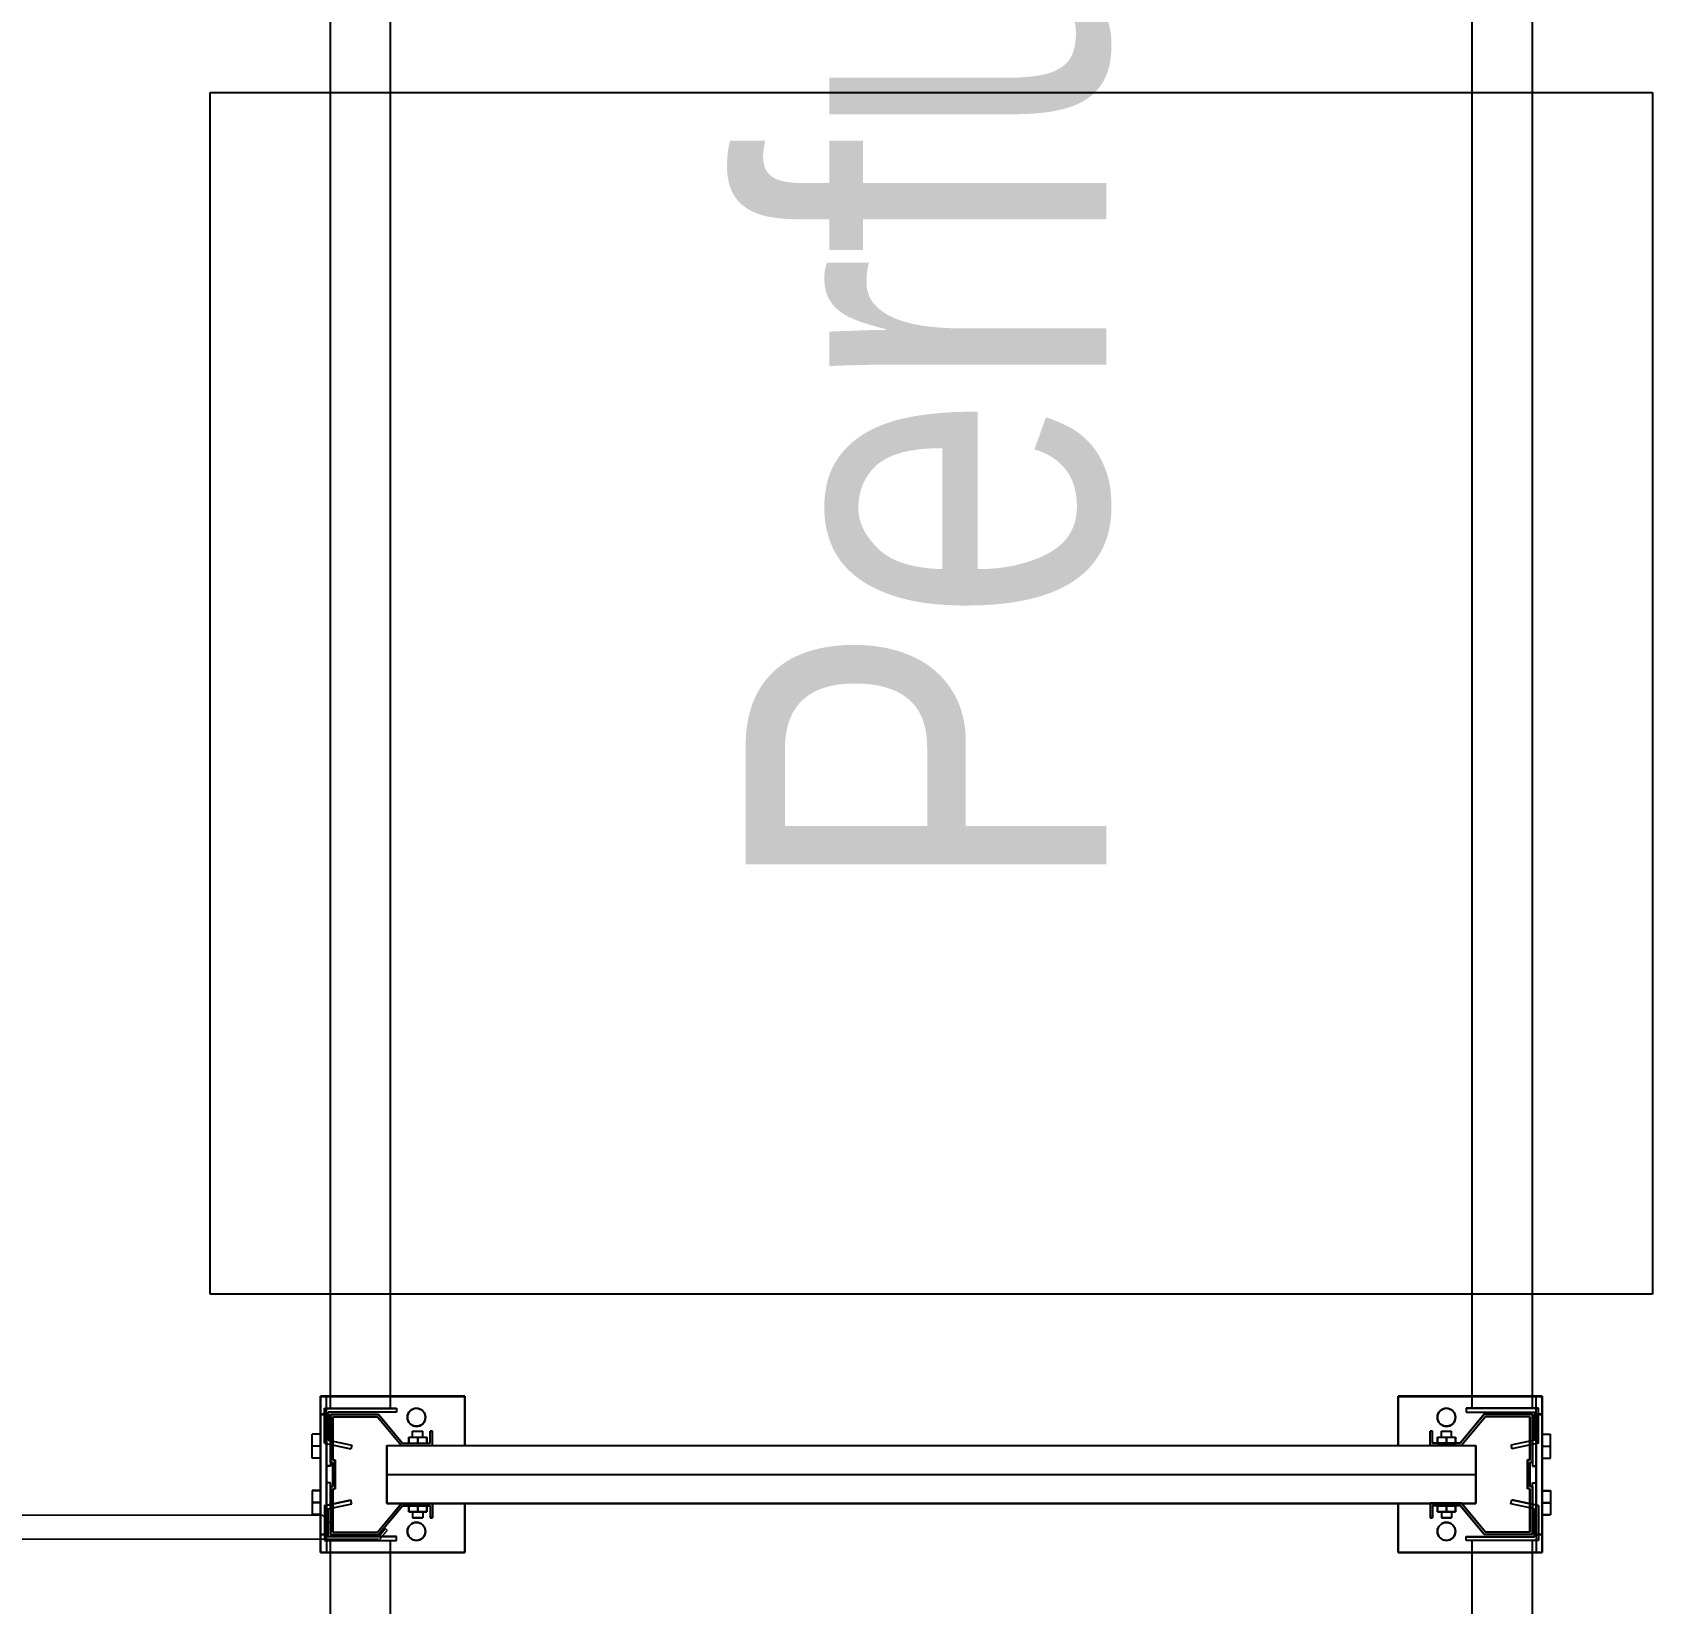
# Model space of a CAD drawing. Header units: metres. Extents: x 0 to 8715937, y -236336 to 216.
# Drawn here: x 116.675 to 118.023, y 82.687 to 83.994 of the extents above; entities that cross this region are included whole.
import ezdxf

# ---------------------------------------------------------------- set-up
doc = ezdxf.new("R2010")
doc.units = ezdxf.units.M
doc.header["$MEASUREMENT"] = 0
for name, color, linetype in [('0-BLOCK-EQUIPAMIENTO', 7, 'Continuous'), ('AAA BAST', 5, 'Continuous'), ('AAA CONECT', 3, 'Continuous'), ('AAA LARG', 1, 'Continuous'), ('AAA PALLETS', 7, 'Continuous'), ('TEXTO', 7, 'Continuous')]:
    doc.layers.add(name, color=color, linetype=linetype)
doc.styles.add('AR', font='arial.ttf')

# ---------------------------------------------------------------- blocks, each defined once
blk = doc.blocks.new('1A MODULO SIMPLE')
at = {"layer": 'AAA BAST'}
for points in [[(-2.1307, 1.015), (-2.1307, 1.017), (-2.1407, 1.017), (-2.1407, 1.04), (-2.1167, 1.06), (-2.1167, 1.1), (-2.1567, 1.1), (-2.1567, 1.098), (-2.1767, 1.098), (-2.1767, 1.1), (-2.2167, 1.1), (-2.2167, 1.06), (-2.1927, 1.04), (-2.1927, 1.017), (-2.2027, 1.017), (-2.2027, 1.015), (-2.1907, 1.015), (-2.1907, 1.0409), (-2.2147, 1.0609), (-2.2147, 1.098), (-2.1787, 1.098), (-2.1787, 1.096), (-2.1547, 1.096), (-2.1547, 1.098), (-2.1187, 1.098), (-2.1187, 1.0609), (-2.1427, 1.0409), (-2.1427, 1.015)], [(0.1973, 1.015), (0.1973, 1.017), (0.2073, 1.017), (0.2073, 1.04), (0.1833, 1.06), (0.1833, 1.1), (0.2233, 1.1), (0.2233, 1.098), (0.2433, 1.098), (0.2433, 1.1), (0.2833, 1.1), (0.2833, 1.06), (0.2593, 1.04), (0.2593, 1.017), (0.2693, 1.017), (0.2693, 1.015), (0.2573, 1.015), (0.2573, 1.0409), (0.2813, 1.0609), (0.2813, 1.098), (0.2453, 1.098), (0.2453, 1.096), (0.2213, 1.096), (0.2213, 1.098), (0.1853, 1.098), (0.1853, 1.0609), (0.2093, 1.0409), (0.2093, 1.015)], [(-2.1307, 0.185), (-2.1307, 0.183), (-2.1407, 0.183), (-2.1407, 0.16), (-2.1167, 0.14), (-2.1167, 0.1), (-2.1567, 0.1), (-2.1567, 0.102), (-2.1767, 0.102), (-2.1767, 0.1), (-2.2167, 0.1), (-2.2167, 0.14), (-2.1927, 0.16), (-2.1927, 0.183), (-2.2027, 0.183), (-2.2027, 0.185), (-2.1907, 0.185), (-2.1907, 0.1591), (-2.2147, 0.1391), (-2.2147, 0.102), (-2.1787, 0.102), (-2.1787, 0.104), (-2.1547, 0.104), (-2.1547, 0.102), (-2.1187, 0.102), (-2.1187, 0.1391), (-2.1427, 0.1591), (-2.1427, 0.185)], [(0.1973, 0.185), (0.1973, 0.183), (0.2073, 0.183), (0.2073, 0.16), (0.1833, 0.14), (0.1833, 0.1), (0.2233, 0.1), (0.2233, 0.102), (0.2433, 0.102), (0.2433, 0.1), (0.2833, 0.1), (0.2833, 0.14), (0.2593, 0.16), (0.2593, 0.183), (0.2693, 0.183), (0.2693, 0.185), (0.2573, 0.185), (0.2573, 0.1591), (0.2813, 0.1391), (0.2813, 0.102), (0.2453, 0.102), (0.2453, 0.104), (0.2213, 0.104), (0.2213, 0.102), (0.1853, 0.102), (0.1853, 0.1391), (0.2093, 0.1591), (0.2093, 0.185)]]:
    blk.add_hatch(color=251, dxfattribs=at).paths.add_polyline_path(points)
at = {"layer": 'AAA BAST', "color": 251}
for p, q in [((-2.2167, 1.1082), (-2.2317, 1.1082)), ((-2.2317, 1.1082), (-2.2317, 0.9882)), ((-2.1167, 1.1082), (-2.2167, 1.1082)), ((-2.2167, 1.1082), (-2.2167, 1.1032)), ((-2.1802, 1.1152), (-2.2002, 1.1152)), ((-2.2002, 1.1082), (-2.2002, 1.1152)), ((-2.1902, 1.1082), (-2.1902, 1.1152)), ((-2.1802, 1.1082), (-2.1802, 1.1152)), ((-2.1532, 1.1152), (-2.1332, 1.1152)), ((-2.1532, 1.1082), (-2.1532, 1.1152)), ((-2.1432, 1.1082), (-2.1432, 1.1152)), ((-2.1332, 1.1082), (-2.1332, 1.1152)), ((-2.1167, 1.1032), (-2.1167, 1.1082)), ((-2.1017, 1.1082), (-2.1167, 1.1082)), ((-2.1017, 0.9882), (-2.1017, 1.1082)), ((0.1683, 0.9882), (0.1683, 1.1082)), ((0.1683, 1.1082), (0.1833, 1.1082)), ((0.1833, 1.1032), (0.1833, 1.1082)), ((0.1833, 1.1082), (0.2833, 1.1082)), ((0.2198, 1.1152), (0.1998, 1.1152)), ((0.1998, 1.1082), (0.1998, 1.1152)), ((0.2098, 1.1082), (0.2098, 1.1152)), ((0.2198, 1.1082), (0.2198, 1.1152)), ((0.2468, 1.1152), (0.2668, 1.1152)), ((0.2468, 1.1082), (0.2468, 1.1152)), ((0.2568, 1.1082), (0.2568, 1.1152)), ((0.2668, 1.1082), (0.2668, 1.1152)), ((0.2833, 1.1082), (0.2833, 1.1032)), ((0.2833, 1.1082), (0.2983, 1.1082)), ((0.2983, 1.1082), (0.2983, 0.9882)), ((-2.2167, 1.1032), (-2.2317, 1.1032)), ((-2.2167, 1.1032), (-2.1167, 1.1032)), ((-2.1767, 1.1), (-2.2167, 1.1)), ((-2.2167, 1.1), (-2.2167, 1.06)), ((-2.2147, 1.098), (-2.2147, 1.0609)), ((-2.1787, 1.098), (-2.2147, 1.098)), ((-2.2067, 1.1), (-2.2067, 1.1032)), ((-2.2067, 1.1032), (-2.1737, 1.1032)), ((-2.1787, 1.098), (-2.1787, 1.096)), ((-2.1547, 1.096), (-2.1787, 1.096)), ((-2.1767, 1.1), (-2.1767, 1.098)), ((-2.1767, 1.1), (-2.1737, 1.1)), ((-2.1567, 1.098), (-2.1767, 1.098)), ((-2.1737, 1.1), (-2.1737, 1.1032)), ((-2.1597, 1.1), (-2.1597, 1.1032)), ((-2.1567, 1.1), (-2.1597, 1.1)), ((-2.1167, 1.1), (-2.1567, 1.1)), ((-2.1567, 1.1), (-2.1567, 1.098)), ((-2.1187, 1.098), (-2.1547, 1.098)), ((-2.1547, 1.098), (-2.1547, 1.096)), ((-2.1267, 1.1), (-2.1267, 1.1032)), ((-2.1187, 1.098), (-2.1187, 1.0609)), ((-2.1167, 1.1032), (-2.1017, 1.1032)), ((-2.1167, 1.1), (-2.1167, 1.06)), ((0.1833, 1.1032), (0.1683, 1.1032)), ((0.2833, 1.1032), (0.1833, 1.1032)), ((0.1833, 1.1), (0.2233, 1.1)), ((0.1833, 1.1), (0.1833, 1.06)), ((0.1853, 1.098), (0.1853, 1.0609)), ((0.1853, 1.098), (0.2213, 1.098)), ((0.1933, 1.1), (0.1933, 1.1032)), ((0.2213, 1.098), (0.2213, 1.096)), ((0.2213, 1.096), (0.2453, 1.096)), ((0.2233, 1.1), (0.2233, 1.098)), ((0.2233, 1.1), (0.2263, 1.1)), ((0.2233, 1.098), (0.2433, 1.098)), ((0.2263, 1.1), (0.2263, 1.1032)), ((0.2403, 1.1), (0.2403, 1.1032)), ((0.2733, 1.1032), (0.2403, 1.1032)), ((0.2433, 1.1), (0.2403, 1.1)), ((0.2433, 1.1), (0.2833, 1.1)), ((0.2433, 1.1), (0.2433, 1.098)), ((0.2453, 1.098), (0.2813, 1.098)), ((0.2453, 1.098), (0.2453, 1.096)), ((0.2733, 1.1), (0.2733, 1.1032)), ((0.2813, 1.098), (0.2813, 1.0609)), ((0.2833, 1.1032), (0.2983, 1.1032)), ((0.2833, 1.1), (0.2833, 1.06)), ((-2.2167, 1.06), (-2.1927, 1.04)), ((-2.2147, 1.0609), (-2.1907, 1.0409)), ((-2.1907, 1.053), (-2.1667, 1.053)), ((-2.1907, 0.147), (-2.1907, 1.053)), ((-2.1667, 1.053), (-2.1427, 1.053)), ((-2.1667, 0.147), (-2.1667, 1.053)), ((-2.1187, 1.0609), (-2.1427, 1.0409)), ((-2.1427, 0.147), (-2.1427, 1.053)), ((-2.1167, 1.06), (-2.1407, 1.04)), ((0.1833, 1.06), (0.2073, 1.04)), ((0.1853, 1.0609), (0.2093, 1.0409)), ((0.2333, 1.053), (0.2093, 1.053)), ((0.2093, 0.147), (0.2093, 1.053)), ((0.2573, 1.053), (0.2333, 1.053)), ((0.2333, 0.147), (0.2333, 1.053)), ((0.2813, 1.0609), (0.2573, 1.0409)), ((0.2573, 0.147), (0.2573, 1.053)), ((0.2833, 1.06), (0.2593, 1.04)), ((-2.1927, 1.04), (-2.1927, 1.017)), ((-2.1907, 1.0409), (-2.1907, 1.015)), ((-2.1427, 1.0409), (-2.1427, 1.015)), ((-2.1407, 1.04), (-2.1407, 1.017)), ((0.2073, 1.04), (0.2073, 1.017)), ((0.2093, 1.0409), (0.2093, 1.015)), ((0.2573, 1.0409), (0.2573, 1.015)), ((0.2593, 1.04), (0.2593, 1.017)), ((-2.1927, 1.036), (-2.1977, 1.036)), ((-2.1977, 1.021), (-2.1977, 1.036)), ((-2.1927, 1.0285), (-2.1977, 1.0285)), ((-2.1357, 1.036), (-2.1407, 1.036)), ((-2.1407, 1.021), (-2.1407, 1.036)), ((-2.1357, 1.0285), (-2.1407, 1.0285)), ((-2.1357, 1.021), (-2.1357, 1.036)), ((-2.1357, 1.0328), (-2.1307, 1.0328)), ((-2.1307, 1.0243), (-2.1307, 1.0328)), ((0.2023, 1.0328), (0.1973, 1.0328)), ((0.1973, 1.0243), (0.1973, 1.0328)), ((0.2023, 1.036), (0.2073, 1.036)), ((0.2023, 1.021), (0.2023, 1.036)), ((0.2023, 1.0285), (0.2073, 1.0285)), ((0.2073, 1.021), (0.2073, 1.036)), ((0.2593, 1.036), (0.2643, 1.036)), ((0.2593, 1.0285), (0.2643, 1.0285)), ((0.2643, 1.021), (0.2643, 1.036)), ((-2.1927, 1.017), (-2.2027, 1.017)), ((-2.2027, 1.017), (-2.2027, 1.015)), ((-2.1907, 1.015), (-2.2027, 1.015)), ((-2.1927, 1.021), (-2.1977, 1.021)), ((-2.1427, 1.015), (-2.1307, 1.015)), ((-2.1357, 1.021), (-2.1407, 1.021)), ((-2.1407, 1.017), (-2.1307, 1.017)), ((-2.1357, 1.0243), (-2.1307, 1.0243)), ((-2.1307, 1.015), (-2.1307, 1.017)), ((0.2023, 1.0243), (0.1973, 1.0243)), ((0.2073, 1.017), (0.1973, 1.017)), ((0.1973, 1.015), (0.1973, 1.017)), ((0.2093, 1.015), (0.1973, 1.015)), ((0.2023, 1.021), (0.2073, 1.021)), ((0.2573, 1.015), (0.2693, 1.015)), ((0.2593, 1.021), (0.2643, 1.021)), ((0.2593, 1.017), (0.2693, 1.017)), ((0.2693, 1.017), (0.2693, 1.015)), ((-2.2317, 0.9882), (-2.1907, 0.9882)), ((-2.1427, 0.9882), (-2.1017, 0.9882)), ((0.2093, 0.9882), (0.1683, 0.9882)), ((0.2983, 0.9882), (0.2573, 0.9882)), ((-2.2317, 0.0918), (-2.2317, 0.2118)), ((-2.2317, 0.2118), (-2.1907, 0.2118)), ((-2.1427, 0.2118), (-2.1017, 0.2118)), ((-2.1017, 0.2118), (-2.1017, 0.0918)), ((0.2093, 0.2118), (0.1683, 0.2118)), ((0.1683, 0.2118), (0.1683, 0.0918)), ((0.2983, 0.2118), (0.2573, 0.2118)), ((0.2983, 0.0918), (0.2983, 0.2118)), ((-2.1907, 0.185), (-2.2027, 0.185)), ((-2.2027, 0.183), (-2.2027, 0.185)), ((-2.1927, 0.183), (-2.2027, 0.183)), ((-2.1927, 0.1801), (-2.1977, 0.1801)), ((-2.1977, 0.1651), (-2.1977, 0.1801)), ((-2.1927, 0.16), (-2.1927, 0.183)), ((-2.1907, 0.1591), (-2.1907, 0.185)), ((-2.1427, 0.1591), (-2.1427, 0.185)), ((-2.1427, 0.185), (-2.1307, 0.185)), ((-2.1407, 0.16), (-2.1407, 0.183)), ((-2.1407, 0.183), (-2.1307, 0.183)), ((-2.1357, 0.1801), (-2.1407, 0.1801)), ((-2.1407, 0.1651), (-2.1407, 0.1801)), ((-2.1357, 0.1651), (-2.1357, 0.1801)), ((-2.1357, 0.1768), (-2.1307, 0.1768)), ((-2.1307, 0.185), (-2.1307, 0.183)), ((-2.1307, 0.1683), (-2.1307, 0.1768)), ((0.2093, 0.185), (0.1973, 0.185)), ((0.1973, 0.185), (0.1973, 0.183)), ((0.2073, 0.183), (0.1973, 0.183)), ((0.2023, 0.1768), (0.1973, 0.1768)), ((0.1973, 0.1683), (0.1973, 0.1768)), ((0.2023, 0.1801), (0.2073, 0.1801)), ((0.2023, 0.1651), (0.2023, 0.1801)), ((0.2073, 0.16), (0.2073, 0.183)), ((0.2073, 0.1651), (0.2073, 0.1801)), ((0.2093, 0.1591), (0.2093, 0.185)), ((0.2573, 0.1591), (0.2573, 0.185)), ((0.2573, 0.185), (0.2693, 0.185)), ((0.2593, 0.16), (0.2593, 0.183)), ((0.2593, 0.183), (0.2693, 0.183)), ((0.2593, 0.1801), (0.2643, 0.1801)), ((0.2643, 0.1651), (0.2643, 0.1801)), ((0.2693, 0.183), (0.2693, 0.185)), ((-2.1927, 0.1726), (-2.1977, 0.1726)), ((-2.1927, 0.1651), (-2.1977, 0.1651)), ((-2.1357, 0.1726), (-2.1407, 0.1726)), ((-2.1357, 0.1651), (-2.1407, 0.1651)), ((-2.1357, 0.1683), (-2.1307, 0.1683)), ((0.2023, 0.1683), (0.1973, 0.1683)), ((0.2023, 0.1726), (0.2073, 0.1726)), ((0.2023, 0.1651), (0.2073, 0.1651)), ((0.2593, 0.1726), (0.2643, 0.1726)), ((0.2593, 0.1651), (0.2643, 0.1651)), ((-2.2167, 0.14), (-2.1927, 0.16)), ((-2.2147, 0.1391), (-2.1907, 0.1591)), ((-2.1187, 0.1391), (-2.1427, 0.1591)), ((-2.1167, 0.14), (-2.1407, 0.16)), ((0.1833, 0.14), (0.2073, 0.16)), ((0.1853, 0.1391), (0.2093, 0.1591)), ((0.2813, 0.1391), (0.2573, 0.1591)), ((0.2833, 0.14), (0.2593, 0.16)), ((-2.2167, 0.1), (-2.2167, 0.14)), ((-2.2147, 0.102), (-2.2147, 0.1391)), ((-2.1907, 0.147), (-2.1667, 0.147)), ((-2.1667, 0.147), (-2.1427, 0.147)), ((-2.1187, 0.102), (-2.1187, 0.1391)), ((-2.1167, 0.1), (-2.1167, 0.14)), ((0.1833, 0.1), (0.1833, 0.14)), ((0.1853, 0.102), (0.1853, 0.1391)), ((0.2333, 0.147), (0.2093, 0.147)), ((0.2573, 0.147), (0.2333, 0.147)), ((0.2813, 0.102), (0.2813, 0.1391)), ((0.2833, 0.1), (0.2833, 0.14)), ((-2.2167, 0.0968), (-2.2317, 0.0968)), ((-2.1767, 0.1), (-2.2167, 0.1)), ((-2.2167, 0.0968), (-2.1167, 0.0968)), ((-2.2167, 0.0918), (-2.2167, 0.0968)), ((-2.1787, 0.102), (-2.2147, 0.102)), ((-2.2067, 0.1), (-2.2067, 0.0968)), ((-2.2067, 0.0968), (-2.1737, 0.0968)), ((-2.1787, 0.102), (-2.1787, 0.104)), ((-2.1547, 0.104), (-2.1787, 0.104)), ((-2.1567, 0.102), (-2.1767, 0.102)), ((-2.1767, 0.1), (-2.1767, 0.102)), ((-2.1767, 0.1), (-2.1737, 0.1)), ((-2.1737, 0.1), (-2.1737, 0.0968)), ((-2.1597, 0.1), (-2.1597, 0.0968)), ((-2.1567, 0.1), (-2.1597, 0.1)), ((-2.1567, 0.1), (-2.1567, 0.102)), ((-2.1167, 0.1), (-2.1567, 0.1)), ((-2.1547, 0.102), (-2.1547, 0.104)), ((-2.1187, 0.102), (-2.1547, 0.102)), ((-2.1267, 0.1), (-2.1267, 0.0968)), ((-2.1167, 0.0968), (-2.1167, 0.0918)), ((-2.1167, 0.0968), (-2.1017, 0.0968)), ((0.1833, 0.0968), (0.1683, 0.0968)), ((0.1833, 0.1), (0.2233, 0.1)), ((0.2833, 0.0968), (0.1833, 0.0968)), ((0.1833, 0.0968), (0.1833, 0.0918)), ((0.1853, 0.102), (0.2213, 0.102)), ((0.1933, 0.1), (0.1933, 0.0968)), ((0.2213, 0.102), (0.2213, 0.104)), ((0.2213, 0.104), (0.2453, 0.104)), ((0.2233, 0.102), (0.2433, 0.102)), ((0.2233, 0.1), (0.2233, 0.102)), ((0.2233, 0.1), (0.2263, 0.1)), ((0.2263, 0.1), (0.2263, 0.0968)), ((0.2403, 0.1), (0.2403, 0.0968)), ((0.2433, 0.1), (0.2403, 0.1)), ((0.2733, 0.0968), (0.2403, 0.0968)), ((0.2433, 0.1), (0.2433, 0.102)), ((0.2433, 0.1), (0.2833, 0.1)), ((0.2453, 0.102), (0.2453, 0.104)), ((0.2453, 0.102), (0.2813, 0.102)), ((0.2733, 0.1), (0.2733, 0.0968)), ((0.2833, 0.0918), (0.2833, 0.0968)), ((0.2833, 0.0968), (0.2983, 0.0968)), ((-2.2167, 0.0918), (-2.2317, 0.0918)), ((-2.1167, 0.0918), (-2.2167, 0.0918)), ((-2.2002, 0.0918), (-2.2002, 0.0848)), ((-2.1802, 0.0848), (-2.2002, 0.0848)), ((-2.1902, 0.0918), (-2.1902, 0.0848)), ((-2.1802, 0.0918), (-2.1802, 0.0848)), ((-2.1532, 0.0918), (-2.1532, 0.0848)), ((-2.1532, 0.0848), (-2.1332, 0.0848)), ((-2.1432, 0.0918), (-2.1432, 0.0848)), ((-2.1332, 0.0918), (-2.1332, 0.0848)), ((-2.1017, 0.0918), (-2.1167, 0.0918)), ((0.1683, 0.0918), (0.1833, 0.0918)), ((0.1833, 0.0918), (0.2833, 0.0918)), ((0.1998, 0.0918), (0.1998, 0.0848)), ((0.2198, 0.0848), (0.1998, 0.0848)), ((0.2098, 0.0918), (0.2098, 0.0848)), ((0.2198, 0.0918), (0.2198, 0.0848)), ((0.2468, 0.0918), (0.2468, 0.0848)), ((0.2468, 0.0848), (0.2668, 0.0848)), ((0.2568, 0.0918), (0.2568, 0.0848)), ((0.2668, 0.0918), (0.2668, 0.0848)), ((0.2833, 0.0918), (0.2983, 0.0918))]:
    blk.add_line(p, q, dxfattribs=at)
for centre in [(-2.2141, 1.0285), (-2.1192, 1.0285), (0.1859, 1.0285), (0.2808, 1.0285), (-2.2141, 0.1715), (-2.1192, 0.1715), (0.1859, 0.1715), (0.2808, 0.1715)]:
    blk.add_circle(centre, 0.0075, dxfattribs=at)
at = {"layer": 'AAA LARG', "color": 251}
for p, q in [((-2.1407, 1.105), (-2.1454, 1.0829)), ((-2.1381, 1.1018), (-2.1422, 1.0822)), ((-2.1407, 1.105), (-2.1117, 1.105)), ((-2.1149, 1.1018), (-2.1381, 1.1018)), ((-2.1149, 1.045), (-2.1149, 1.1018)), ((-2.1117, 1.105), (-2.1117, 1.045)), ((-2.1117, 1.1), (0.1783, 1.1)), ((0.2073, 1.105), (0.1783, 1.105)), ((0.1783, 1.105), (0.1783, 1.045)), ((0.1815, 1.045), (0.1815, 1.1018)), ((0.1815, 1.1018), (0.2047, 1.1018)), ((0.2047, 1.1018), (0.2089, 1.0822)), ((0.2073, 1.105), (0.212, 1.0829)), ((-2.1422, 1.0822), (-2.1454, 1.0829)), ((0.2089, 1.0822), (0.212, 1.0829)), ((-2.1117, 1.045), (-2.1149, 1.045)), ((-2.1117, 1.05), (0.1783, 1.05)), ((0.1783, 1.045), (0.1815, 1.045)), ((-2.1117, 0.155), (-2.1149, 0.155)), ((-2.1149, 0.155), (-2.1149, 0.0982)), ((-2.1117, 0.095), (-2.1117, 0.155)), ((-2.1117, 0.15), (0.1783, 0.15)), ((0.1783, 0.095), (0.1783, 0.155)), ((0.1783, 0.155), (0.1815, 0.155)), ((0.1815, 0.155), (0.1815, 0.0982)), ((-2.1422, 0.1178), (-2.1454, 0.1171)), ((-2.1407, 0.095), (-2.1454, 0.1171)), ((-2.1381, 0.0982), (-2.1422, 0.1178)), ((0.2047, 0.0982), (0.2089, 0.1178)), ((0.2073, 0.095), (0.212, 0.1171)), ((0.2089, 0.1178), (0.212, 0.1171)), ((-2.1407, 0.095), (-2.1117, 0.095)), ((-2.1149, 0.0982), (-2.1381, 0.0982)), ((-2.1117, 0.1), (0.1783, 0.1)), ((0.2073, 0.095), (0.1783, 0.095)), ((0.1815, 0.0982), (0.2047, 0.0982))]:
    blk.add_line(p, q, dxfattribs=at)
at = {"layer": 'AAA PALLETS', "color": 251, "ltscale": 0.21}
for p, q in [((-1.0167, 1.2), (-2.0167, 1.2)), ((-2.0167, 1.2), (-2.0167, 0)), ((-1.0167, 0), (-1.0167, 1.2)), ((0.0833, 1.2), (-0.9167, 1.2)), ((-0.9167, 1.2), (-0.9167, 0)), ((0.0833, 0), (0.0833, 1.2)), ((-2.0167, 0), (-1.0167, 0)), ((-0.9167, 0), (0.0833, 0))]:
    blk.add_line(p, q, dxfattribs=at)
blk = doc.blocks.new('1A MODULO D FTE COL')
at = {"layer": 'AAA CONECT', "color": 251, "lineweight": 5}
for p, q in [((-2.213, 0.5973), (-2.2207, 0.5909)), ((-2.2117, 0.5958), (-2.2187, 0.59)), ((-2.213, 0.5973), (-2.2117, 0.5958)), ((0.187, 0.5973), (0.1793, 0.5909)), ((0.1883, 0.5958), (0.1813, 0.59)), ((0.187, 0.5973), (0.1883, 0.5958)), ((-2.2207, 0.59), (-2.2207, -0.0409)), ((-2.2187, 0.5484), (-2.2187, 0.59)), ((0.1793, 0.59), (0.1793, -0.0409)), ((0.1813, 0.5484), (0.1813, 0.59)), ((-2.2187, 0.5484), (-2.2057, 0.5484)), ((-2.2007, 0.5434), (-2.2057, 0.5484)), ((-2.2007, 0.5434), (-2.2007, 0.0066)), ((0.1813, 0.5484), (0.1943, 0.5484)), ((0.1993, 0.5434), (0.1943, 0.5484)), ((0.1993, 0.5434), (0.1993, 0.0066))]:
    blk.add_line(p, q, dxfattribs=at)
at = {"layer": 'AAA BAST', "color": 251, "lineweight": 5}
blk.add_blockref('1A MODULO SIMPLE', (0, 0.45), dxfattribs=at)
blk = doc.blocks.new('DPM-EQUIPAMIENTO')
at = {"layer": 'AAA BAST', "xscale": -1, "rotation": 270}
for p in [(28.6533, 84.9609), (28.6533, 82.5609)]:
    blk.add_blockref('1A MODULO D FTE COL', p, dxfattribs=at)

msp = doc.modelspace()

# ---------------------------------------------------------------- hatches: boundary and pattern name
at = {"layer": 'AAA BAST'}
for points in [[(117.0083, 82.7583), (117.0063, 82.7583), (117.0063, 82.7683), (116.9833, 82.7683), (116.9633, 82.7443), (116.9233, 82.7443), (116.9233, 82.7843), (116.9253, 82.7843), (116.9253, 82.8043), (116.9233, 82.8043), (116.9233, 82.8443), (116.9633, 82.8443), (116.9833, 82.8203), (117.0063, 82.8203), (117.0063, 82.8303), (117.0083, 82.8303), (117.0083, 82.8183), (116.9824, 82.8183), (116.9624, 82.8423), (116.9253, 82.8423), (116.9253, 82.8063), (116.9273, 82.8063), (116.9273, 82.7823), (116.9253, 82.7823), (116.9253, 82.7463), (116.9624, 82.7463), (116.9824, 82.7703), (117.0083, 82.7703)], [(117.0083, 82.8303), (117.0063, 82.8303), (117.0063, 82.8203), (116.9833, 82.8203), (116.9633, 82.8443), (116.9233, 82.8443), (116.9233, 82.8043), (116.9253, 82.8043), (116.9253, 82.7843), (116.9233, 82.7843), (116.9233, 82.7443), (116.9633, 82.7443), (116.9833, 82.7683), (117.0063, 82.7683), (117.0063, 82.7583), (117.0083, 82.7583), (117.0083, 82.7703), (116.9824, 82.7703), (116.9624, 82.7463), (116.9253, 82.7463), (116.9253, 82.7823), (116.9273, 82.7823), (116.9273, 82.8063), (116.9253, 82.8063), (116.9253, 82.8423), (116.9624, 82.8423), (116.9824, 82.8183), (117.0083, 82.8183)], [(117.8383, 82.7583), (117.8403, 82.7583), (117.8403, 82.7683), (117.8633, 82.7683), (117.8833, 82.7443), (117.9233, 82.7443), (117.9233, 82.7843), (117.9213, 82.7843), (117.9213, 82.8043), (117.9233, 82.8043), (117.9233, 82.8443), (117.8833, 82.8443), (117.8633, 82.8203), (117.8403, 82.8203), (117.8403, 82.8303), (117.8383, 82.8303), (117.8383, 82.8183), (117.8642, 82.8183), (117.8842, 82.8423), (117.9213, 82.8423), (117.9213, 82.8063), (117.9193, 82.8063), (117.9193, 82.7823), (117.9213, 82.7823), (117.9213, 82.7463), (117.8842, 82.7463), (117.8642, 82.7703), (117.8383, 82.7703)], [(117.8383, 82.8303), (117.8403, 82.8303), (117.8403, 82.8203), (117.8633, 82.8203), (117.8833, 82.8443), (117.9233, 82.8443), (117.9233, 82.8043), (117.9213, 82.8043), (117.9213, 82.7843), (117.9233, 82.7843), (117.9233, 82.7443), (117.8833, 82.7443), (117.8633, 82.7683), (117.8403, 82.7683), (117.8403, 82.7583), (117.8383, 82.7583), (117.8383, 82.7703), (117.8642, 82.7703), (117.8842, 82.7463), (117.9213, 82.7463), (117.9213, 82.7823), (117.9193, 82.7823), (117.9193, 82.8063), (117.9213, 82.8063), (117.9213, 82.8423), (117.8842, 82.8423), (117.8642, 82.8183), (117.8383, 82.8183)]]:
    msp.add_hatch(color=251, dxfattribs=at).paths.add_polyline_path(points)

# ---------------------------------------------------------------- linework, layer by layer
at = {"layer": 'AAA BAST', "color": 251}
for p, q in [((116.9151, 82.8443), (116.9151, 82.8593)), ((116.9151, 82.8593), (117.0351, 82.8593)), ((117.0351, 82.8593), (116.9151, 82.8593)), ((116.9151, 82.8593), (116.9151, 82.8443)), ((116.9201, 82.8443), (116.9201, 82.8593)), ((116.9201, 82.8443), (116.9201, 82.8593)), ((117.0351, 82.8593), (117.0351, 82.8183)), ((117.0351, 82.8183), (117.0351, 82.8593)), ((117.9315, 82.8593), (117.8115, 82.8593)), ((117.8115, 82.8593), (117.8115, 82.8183)), ((117.8115, 82.8183), (117.8115, 82.8593)), ((117.8115, 82.8593), (117.9315, 82.8593)), ((117.9265, 82.8443), (117.9265, 82.8593)), ((117.9265, 82.8443), (117.9265, 82.8593)), ((117.9315, 82.8443), (117.9315, 82.8593)), ((117.9315, 82.8593), (117.9315, 82.8443)), ((116.9151, 82.7443), (116.9151, 82.8443)), ((116.9151, 82.8443), (116.9201, 82.8443)), ((116.9201, 82.8443), (116.9151, 82.8443)), ((116.9151, 82.8443), (116.9151, 82.7443)), ((116.9201, 82.8443), (116.9201, 82.7443)), ((116.9201, 82.7443), (116.9201, 82.8443)), ((116.9233, 82.8343), (116.9201, 82.8343)), ((116.9201, 82.8343), (116.9201, 82.8013)), ((116.9233, 82.8343), (116.9201, 82.8343)), ((116.9233, 82.8043), (116.9233, 82.8443)), ((116.9233, 82.8443), (116.9633, 82.8443)), ((116.9233, 82.8443), (116.9233, 82.8043)), ((116.9233, 82.8443), (116.9633, 82.8443)), ((116.9253, 82.8423), (116.9624, 82.8423)), ((116.9253, 82.8063), (116.9253, 82.8423)), ((116.9253, 82.8423), (116.9624, 82.8423)), ((116.9253, 82.8423), (116.9253, 82.8063)), ((116.9624, 82.8423), (116.9824, 82.8183)), ((116.9624, 82.8423), (116.9824, 82.8183)), ((116.9633, 82.8443), (116.9833, 82.8203)), ((116.9633, 82.8443), (116.9833, 82.8203)), ((117.8833, 82.8443), (117.8633, 82.8203)), ((117.8833, 82.8443), (117.8633, 82.8203)), ((117.8842, 82.8423), (117.8642, 82.8183)), ((117.8842, 82.8423), (117.8642, 82.8183)), ((117.9233, 82.8443), (117.8833, 82.8443)), ((117.9233, 82.8443), (117.8833, 82.8443)), ((117.9213, 82.8423), (117.8842, 82.8423)), ((117.9213, 82.8423), (117.8842, 82.8423)), ((117.9213, 82.8063), (117.9213, 82.8423)), ((117.9213, 82.8423), (117.9213, 82.8063)), ((117.9233, 82.8043), (117.9233, 82.8443)), ((117.9233, 82.8443), (117.9233, 82.8043)), ((117.9233, 82.8343), (117.9265, 82.8343)), ((117.9233, 82.8343), (117.9265, 82.8343)), ((117.9265, 82.8443), (117.9265, 82.7443)), ((117.9315, 82.8443), (117.9265, 82.8443)), ((117.9265, 82.7443), (117.9265, 82.8443)), ((117.9265, 82.8443), (117.9315, 82.8443)), ((117.9265, 82.8343), (117.9265, 82.8013)), ((117.9315, 82.7443), (117.9315, 82.8443)), ((117.9315, 82.8443), (117.9315, 82.7443)), ((116.9081, 82.8078), (116.9081, 82.8278)), ((116.9151, 82.8278), (116.9081, 82.8278)), ((116.9081, 82.8078), (116.9081, 82.8278)), ((116.9151, 82.8278), (116.9081, 82.8278)), ((116.9833, 82.8203), (117.0063, 82.8203)), ((116.9833, 82.8203), (117.0063, 82.8203)), ((116.9884, 82.8203), (116.9884, 82.8253)), ((116.9884, 82.8253), (117.0034, 82.8253)), ((116.9884, 82.8253), (116.9884, 82.8203)), ((116.9884, 82.8253), (117.0034, 82.8253)), ((116.9884, 82.8203), (117.0034, 82.8203)), ((116.9916, 82.8253), (116.9916, 82.8303)), ((116.9916, 82.8303), (117.0001, 82.8303)), ((116.9959, 82.8203), (116.9959, 82.8253)), ((116.9959, 82.8253), (116.9959, 82.8203)), ((117.0001, 82.8253), (117.0001, 82.8303)), ((117.0034, 82.8203), (117.0034, 82.8253)), ((117.0034, 82.8253), (117.0034, 82.8203)), ((117.0063, 82.8203), (117.0063, 82.8303)), ((117.0063, 82.8303), (117.0083, 82.8303)), ((117.0063, 82.8203), (117.0063, 82.8303)), ((117.0083, 82.8303), (117.0063, 82.8303)), ((117.0083, 82.8183), (117.0083, 82.8303)), ((117.0083, 82.8183), (117.0083, 82.8303)), ((117.8383, 82.8183), (117.8383, 82.8303)), ((117.8403, 82.8303), (117.8383, 82.8303)), ((117.8383, 82.8183), (117.8383, 82.8303)), ((117.8383, 82.8303), (117.8403, 82.8303)), ((117.8403, 82.8203), (117.8403, 82.8303)), ((117.8403, 82.8203), (117.8403, 82.8303)), ((117.8633, 82.8203), (117.8403, 82.8203)), ((117.8633, 82.8203), (117.8403, 82.8203)), ((117.8443, 82.8203), (117.8443, 82.8253)), ((117.8443, 82.8253), (117.8593, 82.8253)), ((117.8443, 82.8253), (117.8443, 82.8203)), ((117.8443, 82.8253), (117.8593, 82.8253)), ((117.8443, 82.8203), (117.8593, 82.8203)), ((117.8476, 82.8253), (117.8476, 82.8303)), ((117.8476, 82.8303), (117.8561, 82.8303)), ((117.8518, 82.8203), (117.8518, 82.8253)), ((117.8518, 82.8253), (117.8518, 82.8203)), ((117.8561, 82.8253), (117.8561, 82.8303)), ((117.8593, 82.8203), (117.8593, 82.8253)), ((117.8593, 82.8253), (117.8593, 82.8203)), ((117.9315, 82.8278), (117.9385, 82.8278)), ((117.9315, 82.8278), (117.9385, 82.8278)), ((117.9385, 82.8078), (117.9385, 82.8278)), ((117.9385, 82.8078), (117.9385, 82.8278)), ((116.9151, 82.8178), (116.9081, 82.8178)), ((116.9151, 82.8178), (116.9081, 82.8178)), ((116.9151, 82.8078), (116.9081, 82.8078)), ((116.9151, 82.8078), (116.9081, 82.8078)), ((116.9253, 82.8063), (116.9273, 82.8063)), ((116.9253, 82.8063), (116.9273, 82.8063)), ((116.9273, 82.7823), (116.9273, 82.8063)), ((116.9273, 82.8063), (116.9273, 82.7823)), ((116.9703, 82.8183), (116.9703, 82.7943)), ((116.9703, 82.8183), (117.8763, 82.8183)), ((116.9703, 82.7943), (116.9703, 82.8183)), ((116.9703, 82.8183), (117.8763, 82.8183)), ((116.9824, 82.8183), (117.0083, 82.8183)), ((116.9824, 82.8183), (117.0083, 82.8183)), ((117.8642, 82.8183), (117.8383, 82.8183)), ((117.8642, 82.8183), (117.8383, 82.8183)), ((117.8763, 82.8183), (117.8763, 82.7943)), ((117.8763, 82.7943), (117.8763, 82.8183)), ((117.9213, 82.8063), (117.9193, 82.8063)), ((117.9193, 82.7823), (117.9193, 82.8063)), ((117.9213, 82.8063), (117.9193, 82.8063)), ((117.9193, 82.8063), (117.9193, 82.7823)), ((117.9315, 82.8178), (117.9385, 82.8178)), ((117.9315, 82.8178), (117.9385, 82.8178)), ((117.9315, 82.8078), (117.9385, 82.8078)), ((117.9315, 82.8078), (117.9385, 82.8078)), ((116.9233, 82.8013), (116.9201, 82.8013)), ((116.9233, 82.8013), (116.9201, 82.8013)), ((116.9233, 82.8043), (116.9253, 82.8043)), ((116.9233, 82.8043), (116.9233, 82.8013)), ((116.9233, 82.8043), (116.9253, 82.8043)), ((116.9233, 82.8043), (116.9233, 82.8013)), ((116.9253, 82.7843), (116.9253, 82.8043)), ((116.9253, 82.8043), (116.9253, 82.7843)), ((116.9703, 82.7943), (116.9703, 82.7703)), ((116.9703, 82.7943), (117.8763, 82.7943)), ((116.9703, 82.7703), (116.9703, 82.7943)), ((116.9703, 82.7943), (117.8763, 82.7943)), ((117.8763, 82.7943), (117.8763, 82.7703)), ((117.8763, 82.7703), (117.8763, 82.7943)), ((117.9213, 82.7843), (117.9213, 82.8043)), ((117.9233, 82.8043), (117.9213, 82.8043)), ((117.9213, 82.8043), (117.9213, 82.7843)), ((117.9233, 82.8043), (117.9213, 82.8043)), ((117.9233, 82.8043), (117.9233, 82.8013)), ((117.9233, 82.8043), (117.9233, 82.8013)), ((117.9233, 82.8013), (117.9265, 82.8013)), ((117.9233, 82.8013), (117.9265, 82.8013)), ((116.9081, 82.7808), (116.9081, 82.7608)), ((116.9151, 82.7808), (116.9081, 82.7808)), ((116.9081, 82.7808), (116.9081, 82.7608)), ((116.9151, 82.7808), (116.9081, 82.7808)), ((116.9233, 82.7873), (116.9201, 82.7873)), ((116.9233, 82.7873), (116.9201, 82.7873)), ((116.9201, 82.7543), (116.9201, 82.7873)), ((116.9233, 82.7843), (116.9233, 82.7873)), ((116.9233, 82.7843), (116.9233, 82.7873)), ((116.9233, 82.7443), (116.9233, 82.7843)), ((116.9233, 82.7843), (116.9253, 82.7843)), ((116.9233, 82.7843), (116.9233, 82.7443)), ((116.9233, 82.7843), (116.9253, 82.7843)), ((116.9253, 82.7463), (116.9253, 82.7823)), ((116.9253, 82.7823), (116.9273, 82.7823)), ((116.9253, 82.7823), (116.9253, 82.7463)), ((116.9253, 82.7823), (116.9273, 82.7823)), ((117.9213, 82.7823), (117.9193, 82.7823)), ((117.9213, 82.7823), (117.9193, 82.7823)), ((117.9233, 82.7843), (117.9213, 82.7843)), ((117.9233, 82.7843), (117.9213, 82.7843)), ((117.9213, 82.7463), (117.9213, 82.7823)), ((117.9213, 82.7823), (117.9213, 82.7463)), ((117.9233, 82.7873), (117.9265, 82.7873)), ((117.9233, 82.7843), (117.9233, 82.7873)), ((117.9233, 82.7873), (117.9265, 82.7873)), ((117.9233, 82.7843), (117.9233, 82.7873)), ((117.9233, 82.7443), (117.9233, 82.7843)), ((117.9233, 82.7843), (117.9233, 82.7443)), ((117.9265, 82.7543), (117.9265, 82.7873)), ((117.9315, 82.7808), (117.9385, 82.7808)), ((117.9315, 82.7808), (117.9385, 82.7808)), ((117.9385, 82.7808), (117.9385, 82.7608)), ((117.9385, 82.7808), (117.9385, 82.7608)), ((116.9151, 82.7708), (116.9081, 82.7708)), ((116.9151, 82.7708), (116.9081, 82.7708)), ((116.9624, 82.7463), (116.9824, 82.7703)), ((116.9624, 82.7463), (116.9824, 82.7703)), ((116.9633, 82.7443), (116.9833, 82.7683)), ((116.9633, 82.7443), (116.9833, 82.7683)), ((116.9703, 82.7703), (117.8763, 82.7703)), ((116.9703, 82.7703), (117.8763, 82.7703)), ((116.9824, 82.7703), (117.0083, 82.7703)), ((116.9824, 82.7703), (117.0083, 82.7703)), ((116.9833, 82.7683), (117.0063, 82.7683)), ((116.9833, 82.7683), (117.0063, 82.7683)), ((116.9884, 82.7633), (116.9884, 82.7683)), ((116.9884, 82.7683), (117.0034, 82.7683)), ((116.9884, 82.7683), (116.9884, 82.7633)), ((116.9959, 82.7633), (116.9959, 82.7683)), ((116.9959, 82.7683), (116.9959, 82.7633)), ((117.0034, 82.7633), (117.0034, 82.7683)), ((117.0034, 82.7683), (117.0034, 82.7633)), ((117.0063, 82.7683), (117.0063, 82.7583)), ((117.0063, 82.7683), (117.0063, 82.7583)), ((117.0083, 82.7703), (117.0083, 82.7583)), ((117.0083, 82.7703), (117.0083, 82.7583)), ((117.0351, 82.7703), (117.0351, 82.7293)), ((117.0351, 82.7293), (117.0351, 82.7703)), ((117.8115, 82.7703), (117.8115, 82.7293)), ((117.8115, 82.7293), (117.8115, 82.7703)), ((117.8642, 82.7703), (117.8383, 82.7703)), ((117.8383, 82.7703), (117.8383, 82.7583)), ((117.8642, 82.7703), (117.8383, 82.7703)), ((117.8383, 82.7703), (117.8383, 82.7583)), ((117.8633, 82.7683), (117.8403, 82.7683)), ((117.8403, 82.7683), (117.8403, 82.7583)), ((117.8633, 82.7683), (117.8403, 82.7683)), ((117.8403, 82.7683), (117.8403, 82.7583)), ((117.8443, 82.7633), (117.8443, 82.7683)), ((117.8443, 82.7683), (117.8593, 82.7683)), ((117.8443, 82.7683), (117.8443, 82.7633)), ((117.8518, 82.7633), (117.8518, 82.7683)), ((117.8518, 82.7683), (117.8518, 82.7633)), ((117.8593, 82.7633), (117.8593, 82.7683)), ((117.8593, 82.7683), (117.8593, 82.7633)), ((117.8833, 82.7443), (117.8633, 82.7683)), ((117.8833, 82.7443), (117.8633, 82.7683)), ((117.8842, 82.7463), (117.8642, 82.7703)), ((117.8842, 82.7463), (117.8642, 82.7703)), ((117.9315, 82.7708), (117.9385, 82.7708)), ((117.9315, 82.7708), (117.9385, 82.7708)), ((116.9151, 82.7608), (116.9081, 82.7608)), ((116.9151, 82.7608), (116.9081, 82.7608)), ((116.9233, 82.7543), (116.9201, 82.7543)), ((116.9233, 82.7543), (116.9201, 82.7543)), ((116.9884, 82.7633), (117.0034, 82.7633)), ((116.9884, 82.7633), (117.0034, 82.7633)), ((116.9916, 82.7633), (116.9916, 82.7583)), ((116.9916, 82.7583), (117.0001, 82.7583)), ((117.0001, 82.7633), (117.0001, 82.7583)), ((117.0083, 82.7583), (117.0063, 82.7583)), ((117.0063, 82.7583), (117.0083, 82.7583)), ((117.8383, 82.7583), (117.8403, 82.7583)), ((117.8403, 82.7583), (117.8383, 82.7583)), ((117.8443, 82.7633), (117.8593, 82.7633)), ((117.8443, 82.7633), (117.8593, 82.7633)), ((117.8476, 82.7633), (117.8476, 82.7583)), ((117.8476, 82.7583), (117.8561, 82.7583)), ((117.8561, 82.7633), (117.8561, 82.7583)), ((117.9233, 82.7543), (117.9265, 82.7543)), ((117.9233, 82.7543), (117.9265, 82.7543)), ((117.9315, 82.7608), (117.9385, 82.7608)), ((117.9315, 82.7608), (117.9385, 82.7608)), ((116.9201, 82.7443), (116.9151, 82.7443)), ((116.9151, 82.7293), (116.9151, 82.7443)), ((116.9151, 82.7443), (116.9201, 82.7443)), ((116.9151, 82.7443), (116.9151, 82.7293)), ((116.9201, 82.7443), (116.9201, 82.7293)), ((116.9201, 82.7443), (116.9201, 82.7293)), ((116.9233, 82.7443), (116.9633, 82.7443)), ((116.9233, 82.7443), (116.9633, 82.7443)), ((116.9253, 82.7463), (116.9624, 82.7463)), ((116.9253, 82.7463), (116.9624, 82.7463)), ((117.9233, 82.7443), (117.8833, 82.7443)), ((117.9233, 82.7443), (117.8833, 82.7443)), ((117.9213, 82.7463), (117.8842, 82.7463)), ((117.9213, 82.7463), (117.8842, 82.7463)), ((117.9265, 82.7443), (117.9315, 82.7443)), ((117.9265, 82.7443), (117.9265, 82.7293)), ((117.9315, 82.7443), (117.9265, 82.7443)), ((117.9265, 82.7443), (117.9265, 82.7293)), ((117.9315, 82.7293), (117.9315, 82.7443)), ((117.9315, 82.7443), (117.9315, 82.7293)), ((117.0351, 82.7293), (116.9151, 82.7293)), ((116.9151, 82.7293), (117.0351, 82.7293)), ((117.8115, 82.7293), (117.9315, 82.7293)), ((117.9315, 82.7293), (117.8115, 82.7293))]:
    msp.add_line(p, q, dxfattribs=at)
for centre in [(116.9948, 82.8418), (116.9948, 82.8418), (117.8518, 82.8418), (117.8518, 82.8418), (116.9948, 82.7468), (116.9948, 82.7468), (117.8518, 82.7468), (117.8518, 82.7468)]:
    msp.add_circle(centre, 0.0075, dxfattribs=at)
at = {"layer": 'AAA CONECT', "color": 251, "lineweight": 5}
for p, q in [((116.9167, 82.7603), (116.3799, 82.7603)), ((116.9167, 82.7603), (116.3799, 82.7603)), ((116.9167, 82.7603), (116.9217, 82.7553)), ((116.9167, 82.7603), (116.9217, 82.7553)), ((116.9217, 82.7423), (116.9217, 82.7553)), ((116.9217, 82.7423), (116.9217, 82.7553)), ((116.9633, 82.7403), (116.3324, 82.7403)), ((116.9633, 82.7403), (116.3324, 82.7403)), ((116.9217, 82.7423), (116.9633, 82.7423)), ((116.9217, 82.7423), (116.9633, 82.7423)), ((116.9691, 82.7492), (116.9633, 82.7423)), ((116.9691, 82.7492), (116.9633, 82.7423)), ((116.9706, 82.748), (116.9642, 82.7403)), ((116.9706, 82.748), (116.9642, 82.7403)), ((116.9706, 82.748), (116.9691, 82.7492)), ((116.9706, 82.748), (116.9691, 82.7492))]:
    msp.add_line(p, q, dxfattribs=at)
at = {"layer": 'AAA LARG', "color": 251}
for p, q in [((116.9233, 82.8493), (116.9233, 85.1393)), ((116.9733, 82.8493), (116.9733, 85.1393)), ((117.8733, 82.8493), (117.8733, 85.1393)), ((117.9233, 82.8493), (117.9233, 85.1393)), ((116.9183, 82.8203), (116.9183, 82.8493)), ((116.9183, 82.8493), (116.9783, 82.8493)), ((116.9783, 82.8493), (116.9783, 82.8461)), ((117.9283, 82.8493), (117.8683, 82.8493)), ((117.8683, 82.8493), (117.8683, 82.8461)), ((117.9283, 82.8203), (117.9283, 82.8493)), ((116.9783, 82.8461), (116.9215, 82.8461)), ((116.9215, 82.8461), (116.9215, 82.8229)), ((117.8683, 82.8461), (117.9251, 82.8461)), ((117.9251, 82.8461), (117.9251, 82.8229)), ((116.9183, 82.8203), (116.9404, 82.8156)), ((116.9215, 82.8229), (116.9411, 82.8187)), ((117.9251, 82.8229), (117.9055, 82.8187)), ((117.9283, 82.8203), (117.9062, 82.8156)), ((116.9411, 82.8187), (116.9404, 82.8156)), ((117.9055, 82.8187), (117.9062, 82.8156)), ((116.9183, 82.7683), (116.9404, 82.773)), ((116.9183, 82.7683), (116.9183, 82.7393)), ((116.9215, 82.7657), (116.9411, 82.7698)), ((116.9215, 82.7425), (116.9215, 82.7657)), ((116.9411, 82.7698), (116.9404, 82.773)), ((117.9055, 82.7698), (117.9062, 82.773)), ((117.9251, 82.7657), (117.9055, 82.7698)), ((117.9283, 82.7683), (117.9062, 82.773)), ((117.9251, 82.7425), (117.9251, 82.7657)), ((117.9283, 82.7683), (117.9283, 82.7393)), ((116.9183, 82.7393), (116.9783, 82.7393)), ((116.9783, 82.7425), (116.9215, 82.7425)), ((116.9233, 80.4493), (116.9233, 82.7393)), ((116.9733, 80.4493), (116.9733, 82.7393)), ((116.9783, 82.7393), (116.9783, 82.7425)), ((117.8683, 82.7393), (117.8683, 82.7425)), ((117.8683, 82.7425), (117.9251, 82.7425)), ((117.9283, 82.7393), (117.8683, 82.7393)), ((117.8733, 80.4493), (117.8733, 82.7393)), ((117.9233, 80.4493), (117.9233, 82.7393))]:
    msp.add_line(p, q, dxfattribs=at)
at = {"layer": 'AAA PALLETS', "color": 251, "ltscale": 0.21}
for p, q in [((116.8233, 82.9443), (116.8233, 83.9443)), ((116.8233, 83.9443), (118.0233, 83.9443)), ((118.0233, 83.9443), (118.0233, 82.9443)), ((118.0233, 82.9443), (116.8233, 82.9443))]:
    msp.add_line(p, q, dxfattribs=at)

# ---------------------------------------------------------------- block references
at = {"layer": '0-BLOCK-EQUIPAMIENTO'}
msp.add_blockref('DPM-EQUIPAMIENTO', (87.72, 0), dxfattribs=at)

# ---------------------------------------------------------------- texts
at = {"layer": 'TEXTO', "ltscale": 0.1, "insert": (117.2688, 83.2736), "char_height": 0.300033, "attachment_point": 1, "rotation": 90, "style": 'AR'}
msp.add_mtext_dynamic_manual_height_columns('{\\fArial Narrow|b0|i0|c0|p34;Perfumería}', width=4.08123, gutter_width=12.5, heights=[0], dxfattribs=at)

doc.saveas('drawing.dxf')
